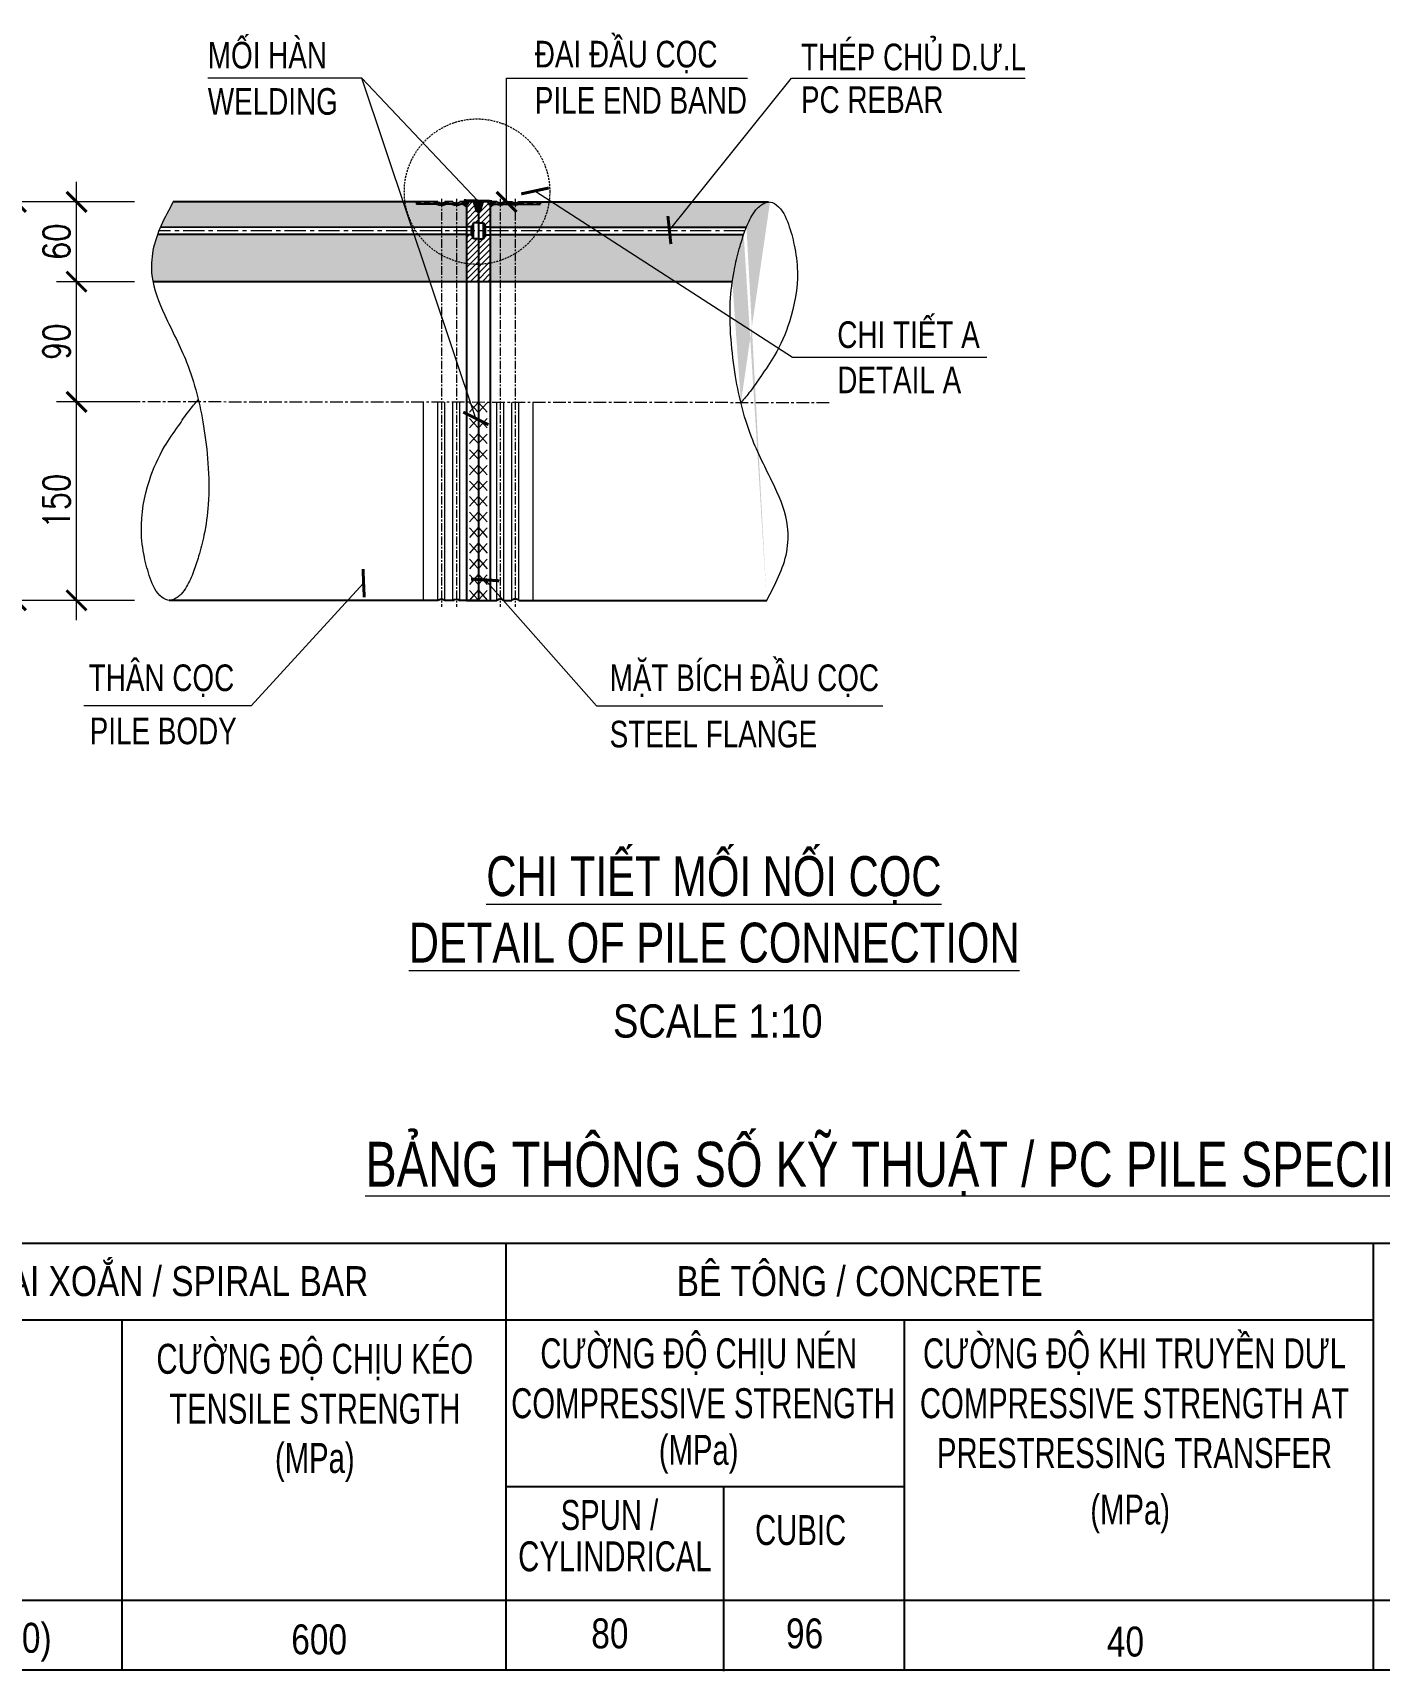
# Model space of a CAD drawing. Header units: millimetres. Extents: x -1359830 to -1240265, y -705366 to -618243.
# Drawn here: x -1288795 to -1280697, y -640224 to -630370 of the extents above; entities that cross this region are included whole.
import ezdxf
from ezdxf.enums import TextEntityAlignment as Align

# ---------------------------------------------------------------- set-up
doc = ezdxf.new("R2010")
doc.units = ezdxf.units.MM
doc.header["$MEASUREMENT"] = 0
doc.header["$PDMODE"] = 3
doc.header["$PDSIZE"] = 50
doc.linetypes.add('CENTER', pattern=[50.79999999999998, 31.75, -6.349999999999998, 6.349999999999998, -6.349999999999998])
doc.linetypes.add('HIDDENX2', pattern=[0.75, 0.5, -0.25])
for name, color, linetype, lineweight in [('1.NET BAO-F', 3, 'Continuous', 25), ('10.CAT-F', 6, 'Continuous', 50), ('4.DIM-F', 1, 'Continuous', 15), ('5.HATCH-F', 8, 'Continuous', 5), ('6.NET TRUC-F', 5, 'CENTER', 15), ('7.TEXT-F', 4, 'Continuous', 20), ('7.TEXT-F @ 10', 4, 'Continuous', 20), ('7.TEXT-F @ 60', 4, 'Continuous', 20), ('8.KHUAT-F', 9, 'HIDDENX2', 18), ('9.NET MANH-F', 9, 'Continuous', 15), ('G-25CO', 7, 'Continuous', 13), ('KC-NET THUONG', 8, 'Continuous', 18), ('S-dims', 8, 'Continuous', 18), ('Tables', 130, 'Continuous', 25)]:
    doc.layers.add(name, color=color, linetype=linetype, lineweight=lineweight)
doc.styles.add('Arial', font='arial.ttf')
doc.styles.add('GHD Standard Arial', font='ARIALN.TTF')
doc.styles.add('Vnsimli', font='vnsimli.shx', dxfattribs={"width": 0.8})
doc.dimstyles.new('D1-10', dxfattribs={"dimscale": 10, "dimtxt": 2, "dimasz": 1.5, "dimexe": 1.5, "dimexo": 0, "dimgap": 0.5, "dimtad": 1, "dimdec": 0, "dimzin": 0, "dimdsep": 46, "dimtxsty": 'Vnsimli', "dimblk": 'ARCHTICK', "dimcen": 1, "dimdle": 1.5, "dimclrd": 256, "dimclre": 256, "dimclrt": 2, "dimadec": 0, "dimazin": 0, "dimtfac": 1, "dimtdec": 0, "dimtix": 1, "dimtmove": 2, "dimatfit": 2, "dimldrblk": 'ARCHTICK', "dimfxl": 1, "dimtolj": 1, "dimtzin": 0, "dimlwd": -1, "dimlwe": -1, "dimarcsym": 0})
doc.dimstyles.new('D1-15', dxfattribs={"dimscale": 15, "dimtxt": 2, "dimasz": 1, "dimexe": 1.5, "dimexo": 0, "dimgap": 0.5, "dimtad": 1, "dimdec": 0, "dimzin": 0, "dimdsep": 46, "dimtxsty": 'Vnsimli', "dimblk": 'ARCHTICK', "dimcen": 1, "dimdle": 1.5, "dimclrd": 256, "dimclre": 256, "dimclrt": 2, "dimadec": 0, "dimazin": 0, "dimtfac": 1, "dimtdec": 0, "dimtix": 1, "dimtmove": 2, "dimatfit": 2, "dimldrblk": 'ARCHTICK', "dimfxl": 1, "dimtolj": 1, "dimtzin": 0, "dimlwd": -1, "dimlwe": -1, "dimarcsym": 0})
pattern_1 = [(45, (-1312083.451486353, -610629.2649440498), (-3.535975847670979, 3.535975847670979), []), (45, (-1312082.272827228, -610629.2649440498), (-3.535975847670979, 3.535975847670979), []), (45, (-1312081.094168103, -610629.2649440498), (-3.535975847670979, 3.535975847670979), []), (45, (-1312079.915506353, -610629.2649440498), (-3.535975847670979, 3.535975847670979), [])]

# ---------------------------------------------------------------- blocks, each defined once
blk = doc.blocks.new('GHD_G_2121')
at = {"layer": '10.CAT-F', "style": 'GHD Standard Arial'}
for tag, p in [('GHD_TITLE_001', (-51.13233287858117, 18.33333333333333)), ('GHD_TITLE_002', (-51.51091405184174, 9.999999999999996))]:
    blk.add_attdef(tag, p, '', height=5, dxfattribs=at)
at = {"layer": 'G-25CO', "style": 'GHD Standard Arial', "flags": 8}
blk.add_attdef('GHD_SCALE_TITLE', text='', height=2.5, dxfattribs=at).set_placement((-1.818989403545856e-12, -2.967153758746463), align=Align.MIDDLE_CENTER)
blk = doc.blocks.new('_ARCHTICK')
at = {"layer": 'KC-NET THUONG', "color": 0, "linetype": 'ByBlock', "const_width": 0.15}
blk.add_lwpolyline([(-0.5, -0.5), (0.5, 0.5)], dxfattribs=at)
blk = doc.blocks.new('*D42')
at = {"layer": '4.DIM-F', "transparency": 16777216}
for p, q in [((-1310963.398634948, -623507.7545746743), (-1310963.398634948, -623328.5553510238)), ((-1310919.763046832, -623343.5553510238), (-1310978.398634948, -623343.5553510238)), ((-1310919.763046832, -623492.7545746743), (-1310978.398634948, -623492.7545746743))]:
    blk.add_line(p, q, dxfattribs=at)
at = {"layer": 'DEFPOINTS', "color": 0, "transparency": 16777216}
for p in [(-1310963.398634948, -623343.5553510238), (-1310919.763046832, -623343.5553510238), (-1310919.763046832, -623492.7545746743)]:
    blk.add_point(p, dxfattribs=at)
at = {"layer": '4.DIM-F', "transparency": 16777216, "xscale": 15, "yscale": 15, "zscale": 15}
for p, rotation in [((-1310963.398634948, -623343.5553510238), 90), ((-1310963.398634948, -623492.7545746743), 270)]:
    blk.add_blockref('_ARCHTICK', p, dxfattribs=dict(at, rotation=rotation))
at = {"layer": '4.DIM-F', "color": 2, "transparency": 16777216, "insert": (-1310978.398634948, -623418.1549628485), "char_height": 20, "attachment_point": 5, "rotation": 90, "style": 'Vnsimli'}
blk.add_mtext('\\A1;150', dxfattribs=at)
blk = doc.blocks.new('*D43')
at = {"layer": '4.DIM-F', "transparency": 16777216}
for p, q in [((-1310963.398634948, -623358.5550643719), (-1310963.398634948, -623238.2245554862)), ((-1310919.763046832, -623253.2245554862), (-1310978.398634948, -623253.2245554862)), ((-1310919.763046832, -623343.5550643719), (-1310978.398634948, -623343.5550643719))]:
    blk.add_line(p, q, dxfattribs=at)
at = {"layer": 'DEFPOINTS', "color": 0, "transparency": 16777216}
for p in [(-1310963.398634948, -623253.2245554862), (-1310919.763046832, -623253.2245554862), (-1310919.763046832, -623343.5550643719)]:
    blk.add_point(p, dxfattribs=at)
at = {"layer": '4.DIM-F', "transparency": 16777216, "xscale": 15, "yscale": 15, "zscale": 15}
for p, rotation in [((-1310963.398634948, -623253.2245554862), 90), ((-1310963.398634948, -623343.5550643719), 270)]:
    blk.add_blockref('_ARCHTICK', p, dxfattribs=dict(at, rotation=rotation))
at = {"layer": '4.DIM-F', "color": 2, "transparency": 16777216, "insert": (-1310978.398634948, -623298.3898099285), "char_height": 20, "attachment_point": 5, "rotation": 90, "style": 'Vnsimli'}
blk.add_mtext('\\A1;90', dxfattribs=at)
blk = doc.blocks.new('*D44')
at = {"layer": '4.DIM-F', "transparency": 16777216}
for p, q in [((-1310963.398634948, -623268.2245554862), (-1310963.398634948, -623178.2245539699)), ((-1310919.763046832, -623193.2245539699), (-1310978.398634948, -623193.2245539699)), ((-1310919.763046832, -623253.2245554862), (-1310978.398634948, -623253.2245554862))]:
    blk.add_line(p, q, dxfattribs=at)
at = {"layer": 'DEFPOINTS', "color": 0, "transparency": 16777216}
for p in [(-1310963.398634948, -623193.2245539699), (-1310919.763046832, -623193.2245539699), (-1310919.763046832, -623253.2245554862)]:
    blk.add_point(p, dxfattribs=at)
at = {"layer": '4.DIM-F', "transparency": 16777216, "xscale": 15, "yscale": 15, "zscale": 15}
for p, rotation in [((-1310963.398634948, -623193.2245539699), 90), ((-1310963.398634948, -623253.2245554862), 270)]:
    blk.add_blockref('_ARCHTICK', p, dxfattribs=dict(at, rotation=rotation))
at = {"layer": '4.DIM-F', "color": 2, "transparency": 16777216, "insert": (-1310978.398634948, -623223.2245547274), "char_height": 20, "attachment_point": 5, "rotation": 90, "style": 'Vnsimli'}
blk.add_mtext('\\A1;60', dxfattribs=at)
blk = doc.blocks.new('*D45')
at = {"layer": '4.DIM-F', "transparency": 16777216}
for p, q in [((-1311008.925391347, -623507.7545746743), (-1311008.925391347, -623178.2245539699)), ((-1310919.763046832, -623193.2245539699), (-1311023.925391347, -623193.2245539699)), ((-1310919.763046832, -623492.7545746743), (-1311023.925391347, -623492.7545746743))]:
    blk.add_line(p, q, dxfattribs=at)
at = {"layer": 'DEFPOINTS', "color": 0, "transparency": 16777216}
for p in [(-1311008.925391347, -623193.2245539699), (-1310919.763046832, -623193.2245539699), (-1310919.763046832, -623492.7545746743)]:
    blk.add_point(p, dxfattribs=at)
at = {"layer": '4.DIM-F', "transparency": 16777216, "xscale": 15, "yscale": 15, "zscale": 15}
for p, rotation in [((-1311008.925391347, -623193.2245539699), 90), ((-1311008.925391347, -623492.7545746743), 270)]:
    blk.add_blockref('_ARCHTICK', p, dxfattribs=dict(at, rotation=rotation))
at = {"layer": '4.DIM-F', "color": 2, "transparency": 16777216, "insert": (-1311023.925391347, -623342.9895643216), "char_height": 20, "attachment_point": 5, "rotation": 90, "style": 'Vnsimli'}
blk.add_mtext('\\A1;300', dxfattribs=at)
blk = doc.blocks.new('11')
at = {"layer": '5.HATCH-F'}
for p, q in [((25439.14156154697, -16946.3939588512), (25445.78087045543, -16953.35552194759)), ((25445.70851796187, -16946.17701466484), (25439.21391404056, -16953.57246613395)), ((25452.47258814462, -16946.3939588512), (25445.83327923616, -16953.35552194759)), ((25445.90563172972, -16946.17701466484), (25452.40023565103, -16953.57246613395)), ((25439.14156154697, -16958.1551588512), (25445.78087045543, -16965.11672194759)), ((25445.70851796187, -16957.93821466484), (25439.21391404056, -16965.33366613395)), ((25452.47258814462, -16958.1551588512), (25445.83327923616, -16965.11672194759)), ((25445.90563172972, -16957.93821466484), (25452.40023565103, -16965.33366613395)), ((25439.14156154697, -16969.91635885119), (25445.78087045543, -16976.87792194759)), ((25445.70851796187, -16969.69941466484), (25439.21391404056, -16977.09486613395)), ((25452.47258814462, -16969.91635885119), (25445.83327923616, -16976.87792194759)), ((25445.90563172972, -16969.69941466484), (25452.40023565103, -16977.09486613395)), ((25439.14156154697, -16981.6775588512), (25445.78087045543, -16988.63912194759)), ((25445.70851796187, -16981.46061466484), (25439.21391404056, -16988.85606613395)), ((25452.47258814462, -16981.6775588512), (25445.83327923616, -16988.63912194759)), ((25445.90563172972, -16981.46061466484), (25452.40023565103, -16988.85606613395)), ((25439.14156154697, -16993.4387588512), (25445.78087045543, -17000.40032194759)), ((25445.70851796187, -16993.22181466484), (25439.21391404056, -17000.61726613395)), ((25452.47258814462, -16993.4387588512), (25445.83327923616, -17000.40032194759)), ((25445.90563172972, -16993.22181466484), (25452.40023565103, -17000.61726613395)), ((25439.14156154697, -17005.1999588512), (25445.78087045543, -17012.16152194759)), ((25445.70851796187, -17004.98301466484), (25439.21391404056, -17012.37846613395)), ((25452.47258814462, -17005.1999588512), (25445.83327923616, -17012.16152194759)), ((25445.90563172972, -17004.98301466484), (25452.40023565103, -17012.37846613395)), ((25439.14156154697, -17016.9611588512), (25445.78087045543, -17023.92272194759)), ((25445.70851796187, -17016.74421466484), (25439.21391404056, -17024.13966613395)), ((25452.47258814462, -17016.9611588512), (25445.83327923616, -17023.92272194759)), ((25445.90563172972, -17016.74421466484), (25452.40023565103, -17024.13966613395)), ((25439.14156154697, -17028.7223588512), (25445.78087045543, -17035.68392194759)), ((25445.70851796187, -17028.50541466484), (25439.21391404056, -17035.90086613395)), ((25452.47258814462, -17028.7223588512), (25445.83327923616, -17035.68392194759)), ((25445.90563172972, -17028.50541466484), (25452.40023565103, -17035.90086613395)), ((25439.14156154697, -17040.4835588512), (25445.78087045543, -17047.44512194759)), ((25445.70851796187, -17040.26661466484), (25439.21391404056, -17047.66206613395)), ((25452.47258814462, -17040.4835588512), (25445.83327923616, -17047.44512194759)), ((25445.90563172972, -17040.26661466484), (25452.40023565103, -17047.66206613395)), ((25439.14156154697, -17052.2447588512), (25445.78087045543, -17059.20632194759)), ((25445.70851796187, -17052.02781466484), (25439.21391404056, -17059.42326613395)), ((25452.47258814462, -17052.2447588512), (25445.83327923616, -17059.20632194759)), ((25445.90563172972, -17052.02781466484), (25452.40023565103, -17059.42326613395)), ((25439.14156154697, -17064.0059588512), (25445.78087045543, -17070.96752194759)), ((25445.70851796187, -17063.78901466484), (25439.21391404056, -17071.18446613395)), ((25452.47258814462, -17064.0059588512), (25445.83327923616, -17070.96752194759)), ((25445.90563172972, -17063.78901466484), (25452.40023565103, -17071.18446613395)), ((25439.14156154697, -17075.76715885119), (25445.78087045543, -17082.72872194759)), ((25445.70851796187, -17075.55021466484), (25439.21391404056, -17082.94566613395)), ((25452.47258814462, -17075.76715885119), (25445.83327923616, -17082.72872194759)), ((25445.90563172972, -17075.55021466484), (25452.40023565103, -17082.94566613395)), ((25439.14156154697, -17087.5283588512), (25445.78087045543, -17094.48992194759)), ((25445.70851796187, -17087.31141466484), (25439.21391404056, -17094.70686613395)), ((25452.47258814462, -17087.5283588512), (25445.83327923616, -17094.48992194759)), ((25445.90563172972, -17087.31141466484), (25452.40023565103, -17094.70686613395))]:
    blk.add_line(p, q, dxfattribs=at)
blk = doc.blocks.new('18')
at = {"layer": '5.HATCH-F'}
h = blk.add_hatch(dxfattribs=at)
h.set_pattern_fill('AR-CONC', color=256, scale=0.1, style=0)
h.set_pattern_definition([(49.99999999999999, (-1338269.812005542, -606397.8246909514), (18.2184668996004, -1.593908553890309), [1.905, -20.955]), (355, (-1338269.812005542, -606397.8246909514), (-3.524282597566699, 19.105664288218), [1.524, -16.764]), (100.451, (-1338268.293805543, -606397.9575159515), (14.69425016659592, 17.51166878202919), [1.619, -17.809]), (46.18420000000001, (-1338269.812005542, -606392.7446909514), (27.10790408921299, -4.204232793272715), [2.8575, -31.4325]), (96.63559999999998, (-1338267.553015542, -606393.0950409514), (23.74042344662372, 24.74255558900492), [2.428499999999994, -26.71349999999995]), (351.1840000000001, (-1338269.812005542, -606392.7446909514), (23.74046058139339, 24.74251178605977), [2.286, -25.146]), (21, (-1338267.272005542, -606394.0146909514), (15.16148798353833, -10.22655185167625), [1.905, -20.955]), (326.0000000000001, (-1338267.272005542, -606394.0146909514), (6.180202834764708, 18.41879661223193), [1.524, -16.764]), (71.4514, (-1338266.008555542, -606394.8669009515), (21.34164907701245, 8.192285771605745), [1.619, -17.809]), (37.50000000000001, (-1338269.812005542, -606397.8246909514), (0.3088603250591817, 8.455503887315311), [0, -16.5608, 0, -17.018, 0, -16.8275]), (7.499999999999999, (-1338269.812005542, -606397.8246909514), (6.681966251030575, 10.01805748181195), [0, -9.7028, 0, -16.1798, 0, -6.413500000000001]), (327.5, (-1338275.476205542, -606397.8246909514), (13.55905951668714, -0.5728743992673458), [0, -6.350000000000001, 0, -19.812, 0, -26.289]), (317.5, (-1338278.016205542, -606397.8246909514), (14.81291813860181, 2.542649103333302), [0, -8.255, 0, -13.1572, 0, -18.669])])
edge = h.paths.add_edge_path(flags=17)
edge.add_line((-1310633.553812903, -623217.6370539698), (-1310633.553812903, -623253.2340565802))
edge.add_line((-1310633.553812903, -623253.2340565802), (-1310470.353403308, -623253.2245601496))
edge.add_spline(control_points=[(-1310463.898717896, -623344.1253063239), (-1310461.548755836, -623341.3825858657), (-1310456.1788424, -623335.1151776833), (-1310448.232404309, -623322.9816595494), (-1310436.426167288, -623306.6247488637), (-1310425.244553532, -623280.4013468969), (-1310419.93100387, -623251.6140013245), (-1310423.163228543, -623226.6906617628), (-1310427.890187428, -623209.6899791188), (-1310433.40163711, -623196.9894401666), (-1310441.704001911, -623192.7601295148), (-1310445.655885732, -623193.7358797817), (-1310448.545736183, -623195.2440126506), (-1310452.331839298, -623198.5094873391), (-1310456.775901404, -623205.0590279527), (-1310461.010209598, -623214.79390601), (-1310465.101889456, -623227.8406792325), (-1310469.28239982, -623244.546893895), (-1310472.628881067, -623267.9128063266), (-1310471.88228259, -623295.503107619), (-1310467.493079536, -623331.4759632826), (-1310458.05905135, -623369.7938757843), (-1310439.097992553, -623404.8865903317), (-1310427.543687985, -623432.9742519001), (-1310428.900844929, -623463.5348444292), (-1310438.237564205, -623480.9701516211), (-1310444.548198636, -623492.7545746741)], knot_values=[0, 0, 0, 0, 10.82419593218795, 24.7344398340218, 43.46602708349714, 71.2037698160453, 109.60507642193, 129.6055090653985, 145.8832661074306, 162.9991700438374, 169.2837421444965, 171.1020740897935, 175.0096681335698, 178.9722083269775, 185.9788923257232, 198.5184568346662, 210.7079512916662, 226.9716345957781, 250.1477084097784, 281.2769965843305, 309.3942747359148, 358.9765305856951, 398.1258423370801, 429.334848549147, 448.2650377382884, 487.7422863217934, 487.7422863217934, 487.7422863217934, 487.7422863217934], degree=3, periodic=0)
edge.add_line((-1310461.81350942, -623217.6370539698), (-1310633.553812903, -623217.6370539698))
edge = h.paths.add_edge_path(flags=17)
edge.add_spline(control_points=[(-1310463.898717896, -623344.1253063239), (-1310461.548755836, -623341.3825858657), (-1310456.1788424, -623335.1151776833), (-1310448.232404309, -623322.9816595494), (-1310436.426167288, -623306.6247488637), (-1310425.244553532, -623280.4013468969), (-1310419.93100387, -623251.6140013245), (-1310423.163228543, -623226.6906617628), (-1310427.890187428, -623209.6899791188), (-1310433.40163711, -623196.9894401666), (-1310441.704001911, -623192.7601295148), (-1310445.655885732, -623193.7358797817), (-1310448.545736183, -623195.2440126506), (-1310452.331839298, -623198.5094873391), (-1310456.775901404, -623205.0590279527), (-1310461.010209598, -623214.79390601), (-1310465.101889456, -623227.8406792325), (-1310469.28239982, -623244.546893895), (-1310472.628881067, -623267.9128063266), (-1310471.88228259, -623295.503107619), (-1310467.493079536, -623331.4759632826), (-1310458.05905135, -623369.7938757843), (-1310439.097992553, -623404.8865903317), (-1310427.543687985, -623432.9742519001), (-1310428.900844929, -623463.5348444292), (-1310438.237564205, -623480.9701516211), (-1310444.548198636, -623492.7545746741)], knot_values=[0, 0, 0, 0, 10.82419593218795, 24.7344398340218, 43.46602708349714, 71.2037698160453, 109.60507642193, 129.6055090653985, 145.8832661074306, 162.9991700438374, 169.2837421444965, 171.1020740897935, 175.0096681335698, 178.9722083269775, 185.9788923257232, 198.5184568346662, 210.7079512916662, 226.9716345957781, 250.1477084097784, 281.2769965843305, 309.3942747359148, 358.9765305856951, 398.1258423370801, 429.334848549147, 448.2650377382884, 487.7422863217934, 487.7422863217934, 487.7422863217934, 487.7422863217934], degree=3, periodic=0)
edge.add_line((-1310459.736761318, -623212.3120539697), (-1310633.553812903, -623212.3120539697))
edge.add_line((-1310633.553812903, -623212.3120539697), (-1310633.553812903, -623195.7718312355))
edge.add_ellipse((-1310633.521021412, -623191.6052610149), major_axis=(4.81944444653104, 2.950961145557941e-16), ratio=0.8645533141010042, start_angle=269.6101566193556, end_angle=309.7151372432446)
edge.add_line((-1310630.441535855, -623194.8103892213), (-1310614.87119408, -623194.8103892213))
edge.add_line((-1310614.87119408, -623194.8103892213), (-1310614.87119408, -623193.2245539697))
edge.add_line((-1310614.87119408, -623193.2245539697), (-1310442.036858908, -623193.2245539697))
edge = h.paths.add_edge_path()
edge.add_ellipse((-1310633.521021412, -623191.6052610149), major_axis=(4.81944444653104, 2.950961145557941e-16), ratio=0.8645533141010042, start_angle=230.2848627567554, end_angle=269.61015661935556, ccw=False)
edge.add_line((-1310636.600506969, -623194.8103892213), (-1310641.724327346, -623194.8103892213))
edge.add_ellipse((-1310644.803812903, -623191.6052610149), major_axis=(4.81944444653104, 2.950961145557941e-16), ratio=0.8645533141010042, start_angle=270.000000000692, end_angle=309.71513724324467, ccw=False)
edge.add_line((-1310644.803812903, -623196.334306285), (-1310644.803812903, -623212.3120539697))
edge.add_line((-1310644.803812903, -623212.3120539697), (-1310633.553812903, -623212.3120539697))
edge.add_line((-1310633.553812903, -623212.3120539697), (-1310633.553812903, -623195.7718312355))
edge = h.paths.add_edge_path()
edge.add_ellipse((-1310644.803812903, -623191.6052610149), major_axis=(4.81944444653104, 2.950961145557941e-16), ratio=0.8645533141010042, start_angle=230.2848627567554, end_angle=270.000000000692, ccw=False)
edge.add_line((-1310647.88329846, -623194.8103892213), (-1310649.669938225, -623194.8103892213))
edge.add_line((-1310649.669938225, -623194.8103892213), (-1310652.303812903, -623196.9483737858))
edge.add_line((-1310652.303812903, -623196.9483737858), (-1310652.303812903, -623212.3120539697))
edge.add_line((-1310652.303812903, -623212.3120539697), (-1310644.803812903, -623212.3120539697))
edge.add_line((-1310644.803812903, -623212.3120539697), (-1310644.803812903, -623195.7719276833))
h.paths.add_polyline_path([(-1310633.553812903, -623217.6370539698), (-1310644.803812903, -623217.6370539698), (-1310644.803812903, -623253.2347112038), (-1310633.553812903, -623253.2340565802)])
h.paths.add_polyline_path([(-1310652.303812903, -623253.2351476196), (-1310644.803812903, -623253.2347112038), (-1310644.803812903, -623217.6370539698), (-1310652.303812903, -623217.6370539698)])
h.paths.add_polyline_path([(-1310670.303812903, -623217.6370539698), (-1310677.803812903, -623217.6378728962), (-1310677.803812903, -623253.2366314331), (-1310670.303812903, -623253.2361950174)])
h.paths.add_polyline_path([(-1310677.803812903, -623217.6378728962), (-1310689.053812903, -623217.6391012857), (-1310689.053812903, -623253.2372860567), (-1310677.803812903, -623253.2366314331)])
edge = h.paths.add_edge_path()
edge.add_ellipse((-1310677.803812903, -623191.6052610149), major_axis=(-4.81944444653104, 2.950961145557941e-16), ratio=0.8645533141010042, start_angle=50.28486275675539, end_angle=90, ccw=False)
edge.add_line((-1310680.88329846, -623194.8103892213), (-1310686.007118837, -623194.8103892213))
edge.add_ellipse((-1310689.086604394, -623191.6052610149), major_axis=(-4.81944444653104, 2.950961145557941e-16), ratio=0.8645533141010042, start_angle=90.38984338133639, end_angle=129.7151372432447, ccw=False)
edge.add_line((-1310689.053812903, -623196.324033327), (-1310689.053812903, -623212.3141196094))
edge.add_line((-1310689.053812903, -623212.3141196093), (-1310677.803812903, -623212.3128802255))
edge.add_line((-1310677.803812903, -623212.3128802256), (-1310677.803812903, -623195.7719276833))
edge = h.paths.add_edge_path()
edge.add_line((-1310670.303812903, -623196.9483737858), (-1310672.937687582, -623194.8103892213))
edge.add_line((-1310672.937687582, -623194.8103892213), (-1310674.724327346, -623194.8103892213))
edge.add_ellipse((-1310677.803812903, -623191.6052610149), major_axis=(-4.81944444653104, 2.950961145557941e-16), ratio=0.8645533141010042, start_angle=90, end_angle=129.7151372432447, ccw=False)
edge.add_line((-1310677.803812903, -623196.334306285), (-1310677.803812903, -623212.3128802256))
edge.add_line((-1310677.803812903, -623212.3128802256), (-1310670.303812903, -623212.3120539697))
edge.add_line((-1310670.303812903, -623212.3120539697), (-1310670.303812903, -623196.9483737858))
edge = h.paths.add_edge_path()
edge.add_line((-1310689.053812903, -623212.3141196093), (-1310689.053812903, -623195.7718312354))
edge.add_ellipse((-1310689.086604394, -623191.6052610149), major_axis=(-4.81944444653104, 2.950961145557941e-16), ratio=0.8645533141010042, start_angle=50.28486275675539, end_angle=90.38984338133639, ccw=False)
edge.add_line((-1310692.166089951, -623194.8103892213), (-1310707.736431727, -623194.8103892213))
edge.add_line((-1310707.736431727, -623194.8103892213), (-1310707.736431727, -623193.2245539697))
edge.add_line((-1310707.736431727, -623193.2245539697), (-1310890.731616482, -623193.2499156038))
edge.add_spline(control_points=[(-1310890.731616482, -623193.2499156039), (-1310894.134810983, -623199.5535605558), (-1310897.538005484, -623205.8572055078), (-1310900.34756817, -623212.3373973027)], knot_values=[0, 0, 0, 0, 21.1554391361395, 21.1554391361395, 21.1554391361395, 21.1554391361395], degree=3, periodic=0)
edge.add_line((-1310900.34756817, -623212.3373973027), (-1310689.053812903, -623212.3141196093))
edge = h.paths.add_edge_path()
edge.add_spline(control_points=[(-1310902.494404475, -623217.6624069042), (-1310903.946451581, -623221.5786013358), (-1310906.916488077, -623231.5895897221), (-1310907.506848131, -623243.9385409332), (-1310906.279529164, -623251.7110264271), (-1310905.979025107, -623253.2499086674)], knot_values=[26.90376333734942, 26.90376333734942, 26.90376333734942, 26.90376333734942, 39.4772485834913, 58.40743777263042, 63.12171666198368, 63.12171666198368, 63.12171666198368, 63.12171666198368], degree=3, periodic=0)
edge.add_line((-1310905.979025107, -623253.2499086674), (-1310689.053812903, -623253.2372860567))
edge.add_line((-1310689.053812903, -623253.2372860567), (-1310689.053812903, -623217.6391012857))
edge.add_line((-1310689.053812903, -623217.6391012857), (-1310902.494404475, -623217.6624069042))
at = {"layer": '5.HATCH-F', "ltscale": 2}
h = blk.add_hatch(dxfattribs=at)
h.set_pattern_fill('ANSI34', color=256, scale=0.2625, style=0)
h.set_pattern_definition(pattern_1)
edge = h.paths.add_edge_path()
edge.add_ellipse((-1310677.803812903, -623192.1448068104), major_axis=(-3.119679615516005, 8.83727001672478e-16), ratio=0.6543254028665155, start_angle=31.934839962069987, end_angle=148.06516003793, ccw=False)
edge.add_line((-1310680.45132964, -623193.2245539697), (-1310686.439087657, -623193.2245539697))
edge.add_ellipse((-1310689.086604394, -623190.9809642253), major_axis=(3.707264958839759, 1.050175194332899e-15), ratio=0.8645533141062522, start_angle=224.4270040158861, end_angle=315.5729959841139, ccw=False)
edge.add_line((-1310691.734121131, -623193.2245539697), (-1310707.736431727, -623193.2245539697))
edge.add_line((-1310707.736431727, -623193.2245539697), (-1310707.736431727, -623194.8103892213))
edge.add_line((-1310707.736431727, -623194.8103892213), (-1310692.166089951, -623194.8103892213))
edge.add_ellipse((-1310689.086604394, -623191.6052610149), major_axis=(-4.81944444653104, 2.950961145557941e-16), ratio=0.8645533141010042, start_angle=50.28486275675532, end_angle=129.7151372432446)
edge.add_line((-1310686.007118837, -623194.8103892213), (-1310680.88329846, -623194.8103892213))
edge.add_ellipse((-1310677.803812903, -623192.9209582127), major_axis=(-4.112253616571691, 4.396619637691508e-11), ratio=0.6932863914426296, start_angle=41.5086269427163, end_angle=138.4913730590509)
edge.add_line((-1310674.724327346, -623194.8103892213), (-1310669.019758473, -623194.8103892213))
edge.add_line((-1310669.019758473, -623194.8103892213), (-1310669.024501554, -623193.2064216855))
edge.add_line((-1310669.024501554, -623193.2064216855), (-1310675.156296166, -623193.2245539698))
at = {"layer": '5.HATCH-F'}
h = blk.add_hatch(color=256, dxfattribs=at)
h.paths.add_polyline_path([(-1310670.303812903, -623194.8103892213), (-1310672.937687582, -623194.8103892213), (-1310670.303812903, -623196.9483737858)])
h.paths.add_polyline_path([(-1310649.669938225, -623194.8103892213), (-1310652.303812903, -623194.8103892213), (-1310652.303812903, -623196.9483737858)])
h = blk.add_hatch(dxfattribs=at)
h.set_pattern_fill('ANSI31', color=256, style=0)
h.set_pattern_definition([(45, (-1335957.796366681, -606397.8246909514), (-2.245064030267288, 2.245064030267288), [])])
h.paths.add_polyline_path([(-1310652.303812903, -623194.8103892213), (-1310652.37119408, -623194.8103892213), (-1310653.587867333, -623194.8103892213), (-1310653.583177871, -623193.2245539697), (-1310657.930649493, -623193.2245539697), (-1310660.180649493, -623200.7245539697), (-1310661.303812903, -623200.7245539697), (-1310661.303812903, -623209.0120539698), (-1310657.553812903, -623209.0120539698), (-1310656.053812903, -623212.0120539698), (-1310652.303812903, -623212.0120539698)])
h.paths.add_polyline_path([(-1310661.303812903, -623200.7245539697), (-1310662.426976313, -623200.7245539697), (-1310664.676976313, -623193.2245539697), (-1310669.024447935, -623193.2245539697), (-1310669.019758473, -623194.8103892213), (-1310670.236431727, -623194.8103892213), (-1310670.303812903, -623194.8103892213), (-1310670.303812903, -623212.0120539698), (-1310666.553812903, -623212.0120539698), (-1310665.053812903, -623209.0120539698), (-1310661.303812903, -623209.0120539698)])
h.paths.add_polyline_path([(-1310652.303812903, -623217.9370539697), (-1310656.053812903, -623217.9370539697), (-1310657.553812903, -623220.9370539697), (-1310661.303812903, -623220.9370539697), (-1310661.303812903, -623253.224555486), (-1310652.303812903, -623253.224555486)])
h.paths.add_polyline_path([(-1310661.303812903, -623220.9370539697), (-1310665.053812903, -623220.9370539697), (-1310666.553812903, -623217.9370539697), (-1310670.303812903, -623217.9370539697), (-1310670.303812903, -623253.224555486), (-1310661.303812903, -623253.224555486)])
h = blk.add_hatch(color=256, dxfattribs=at)
h.paths.add_polyline_path([(-1310657.930649493, -623193.2245539697, 0.1021735062834987), (-1310661.303812903, -623192.5279863381), (-1310661.303812903, -623200.7245539697), (-1310660.180649493, -623200.7245539697)])
h.paths.add_polyline_path([(-1310661.303812903, -623192.5279863381, 0.1021735062834257), (-1310664.676976313, -623193.2245539697), (-1310662.426976313, -623200.7245539697), (-1310661.303812903, -623200.7245539697)])
at = {"layer": '5.HATCH-F', "ltscale": 2}
h = blk.add_hatch(dxfattribs=at)
h.set_pattern_fill('ANSI34', color=256, scale=0.2625, style=0)
h.set_pattern_definition(pattern_1)
edge = h.paths.add_edge_path()
edge.add_ellipse((-1310644.803812903, -623192.1448068104), major_axis=(3.119679615516005, 8.83727001672478e-16), ratio=0.6543254028665155, start_angle=211.93483996207, end_angle=328.06516003793)
edge.add_line((-1310642.156296166, -623193.2245539697), (-1310636.168538149, -623193.2245539697))
edge.add_ellipse((-1310633.521021412, -623190.9809642253), major_axis=(-3.707264958839759, 1.050175194332899e-15), ratio=0.8645533141062522, start_angle=44.42700401588612, end_angle=135.5729959841139)
edge.add_line((-1310630.873504675, -623193.2245539697), (-1310614.87119408, -623193.2245539697))
edge.add_line((-1310614.87119408, -623193.2245539697), (-1310614.87119408, -623194.8103892213))
edge.add_line((-1310614.87119408, -623194.8103892213), (-1310630.441535855, -623194.8103892213))
edge.add_ellipse((-1310633.521021412, -623191.6052610149), major_axis=(4.81944444653104, 2.950961145557941e-16), ratio=0.8645533141010042, start_angle=230.2848627567554, end_angle=309.71513724324467, ccw=False)
edge.add_line((-1310636.60050697, -623194.8103892213), (-1310641.724327346, -623194.8103892213))
edge.add_ellipse((-1310644.803812903, -623192.9209582127), major_axis=(4.112253616571691, 4.396619637691508e-11), ratio=0.6932863914426296, start_angle=221.5086269409429, end_angle=318.4913730572774, ccw=False)
edge.add_line((-1310647.88329846, -623194.8103892213), (-1310653.587867333, -623194.8103892213))
edge.add_line((-1310653.587867333, -623194.8103892213), (-1310653.583124253, -623193.2064216855))
edge.add_line((-1310653.583124253, -623193.2064216855), (-1310647.45132964, -623193.2245539698))
at = {"layer": '1.NET BAO-F', "ltscale": 10}
for p, q in [((-1310707.736431727, -623193.2245539697), (-1310890.731616482, -623193.2499156039)), ((-1310707.736431727, -623193.2245539697), (-1310707.736431727, -623194.8103892213)), ((-1310691.734121131, -623193.2245539697), (-1310707.736431727, -623193.2245539697)), ((-1310692.166089951, -623194.8103892213), (-1310707.736431727, -623194.8103892213)), ((-1310680.45132964, -623193.2245539697), (-1310686.439087657, -623193.2245539697)), ((-1310680.88329846, -623194.8103892213), (-1310686.007118837, -623194.8103892213)), ((-1310664.676976313, -623193.2245539697), (-1310675.156296166, -623193.2245539697)), ((-1310670.236431727, -623194.8103892213), (-1310674.724327346, -623194.8103892213)), ((-1310672.937687582, -623194.8103892213), (-1310670.303812903, -623196.9483737858)), ((-1310670.303812903, -623194.8103892213), (-1310670.303812903, -623492.7545746741)), ((-1310669.019758473, -623194.8103892213), (-1310670.236431727, -623194.8103892213)), ((-1310669.019758473, -623194.8103892213), (-1310669.024447935, -623193.2245539697)), ((-1310662.426976313, -623200.7245539697), (-1310664.676976313, -623193.2245539697)), ((-1310660.180649493, -623200.7245539697), (-1310662.426976313, -623200.7245539697)), ((-1310661.303812903, -623200.7245539697), (-1310661.303812903, -623492.7545746741)), ((-1310657.930649493, -623193.2245539697), (-1310660.180649493, -623200.7245539697)), ((-1310647.45132964, -623193.2245539697), (-1310657.930649493, -623193.2245539697)), ((-1310653.587867333, -623194.8103892213), (-1310653.583177871, -623193.2245539697)), ((-1310653.587867333, -623194.8103892213), (-1310652.37119408, -623194.8103892213)), ((-1310652.37119408, -623194.8103892213), (-1310647.88329846, -623194.8103892213)), ((-1310649.669938225, -623194.8103892213), (-1310652.303812903, -623196.9483737858)), ((-1310652.303812903, -623194.8103892213), (-1310652.303812903, -623492.7545746741)), ((-1310642.156296166, -623193.2245539697), (-1310636.168538149, -623193.2245539697)), ((-1310641.724327346, -623194.8103892213), (-1310636.60050697, -623194.8103892213)), ((-1310630.873504675, -623193.2245539697), (-1310614.87119408, -623193.2245539697)), ((-1310630.441535855, -623194.8103892213), (-1310614.87119408, -623194.8103892213)), ((-1310614.87119408, -623193.2245539697), (-1310614.87119408, -623194.8103892213)), ((-1310614.87119408, -623193.2245539697), (-1310443.173482411, -623193.2245539697)), ((-1310670.303812903, -623212.3120539697), (-1310900.34756817, -623212.3373973027)), ((-1310666.553812903, -623212.0120539698), (-1310670.303812903, -623212.0120539698)), ((-1310665.053812903, -623209.0120539698), (-1310666.553812903, -623212.0120539698)), ((-1310666.553812903, -623217.9370539697), (-1310666.553812903, -623212.0120539698)), ((-1310661.303812903, -623209.0120539698), (-1310665.053812903, -623209.0120539698)), ((-1310665.053812903, -623220.9370539697), (-1310665.053812903, -623209.0120539698)), ((-1310661.303812903, -623209.0120539698), (-1310657.553812903, -623209.0120539698)), ((-1310657.553812903, -623220.9370539697), (-1310657.553812903, -623209.0120539698)), ((-1310657.553812903, -623209.0120539698), (-1310656.053812903, -623212.0120539698)), ((-1310656.053812903, -623212.0120539698), (-1310652.303812903, -623212.0120539698)), ((-1310656.053812903, -623217.9370539697), (-1310656.053812903, -623212.0120539698)), ((-1310652.303812903, -623212.3120539697), (-1310459.811075159, -623212.3120539697)), ((-1310670.303812903, -623217.6370539698), (-1310902.494404475, -623217.6624069042)), ((-1310666.553812903, -623217.9370539697), (-1310670.303812903, -623217.9370539697)), ((-1310666.553812903, -623217.9370539697), (-1310665.053812903, -623220.9370539697)), ((-1310661.303812903, -623220.9370539697), (-1310665.053812903, -623220.9370539697)), ((-1310661.303812903, -623220.9370539697), (-1310657.553812903, -623220.9370539697)), ((-1310656.053812903, -623217.9370539697), (-1310657.553812903, -623220.9370539697)), ((-1310656.053812903, -623217.9370539697), (-1310652.303812903, -623217.9370539697)), ((-1310652.303812903, -623217.6370539698), (-1310461.799213938, -623217.6370539698)), ((-1310470.396561018, -623253.2245626609), (-1310905.979025107, -623253.2499086674)), ((-1310691.704574567, -623492.7545746741), (-1310893.824954734, -623492.7800123125)), ((-1310680.396547944, -623492.7545746741), (-1310686.429946503, -623492.7545746741)), ((-1310661.303812903, -623492.7545746741), (-1310675.210838246, -623492.7545746741)), ((-1310661.303812903, -623492.7545746741), (-1310647.396787561, -623492.7545746741)), ((-1310642.211077862, -623492.7545746741), (-1310636.177679303, -623492.7545746741)), ((-1310630.90305124, -623492.7545746741), (-1310444.548198636, -623492.7545746741))]:
    blk.add_line(p, q, dxfattribs=at)
at = {"layer": '1.NET BAO-F', "ltscale": 30}
blk.add_line((-1310670.303812903, -623492.7545746741), (-1310652.303812903, -623492.7545746741), dxfattribs=at)
at = {"layer": '1.NET BAO-F', "ltscale": 10}
blk.add_lwpolyline([(-1310657.930649493, -623193.2245539697, 0.2065027829655732), (-1310664.676976313, -623193.2245539697)], format="xyb", dxfattribs=at)
for centre, major_axis, ratio, start_param, end_param in [((-1310689.086604394, -623191.6052610149), (-4.81944444653104, 2.950961145557941e-16), 0.8645533141010042, 0.8776364190188533, 2.26395623457094), ((-1310689.086604394, -623190.9809642253), (3.707264958839759, 1.050175194332898e-15), 0.8645533141062522, 3.916990150463748, 5.507787810305631), ((-1310677.803812903, -623191.6052610149), (-4.81944444653104, 2.950961145557941e-16), 0.8645533141010042, 0.8776364190188533, 2.26395623457094), ((-1310677.803812903, -623190.9809642253), (3.707264958839759, 1.050175194332898e-15), 0.8645533141062522, 3.916990150463748, 5.507787810305631), ((-1310644.806557017, -623495.0453829402), (3.707243649724989, 0.01256967010813935), 0.8645533141055267, 0.7923173764333615, 2.341431798141802), ((-1310633.542945753, -623495.007128063), (3.707243649774432, 0.01256966990468281), 0.8645533140942117, 0.7753974969082216, 2.358351677786679)]:
    blk.add_ellipse(centre, major_axis=major_axis, ratio=ratio, start_param=start_param, end_param=end_param, dxfattribs=at)
at = {"layer": '1.NET BAO-F', "ltscale": 10, "extrusion": (0, 0, -1)}
for centre, major_axis, ratio, start_param, end_param in [((-1310644.803812903, -623191.6052610149), (4.81944444653104, 2.950961145557941e-16), 0.8645533141010042, 0.8776364190188533, 2.26395623457094), ((-1310644.803812903, -623190.9809642253), (-3.707264958839759, 1.050175194332898e-15), 0.8645533141062522, 3.916990150463748, 5.507787810305631), ((-1310633.521021412, -623191.6052610149), (4.81944444653104, 2.950961145557941e-16), 0.8645533141010042, 0.8776364190188533, 2.26395623457094), ((-1310633.521021412, -623190.9809642253), (-3.707264958839759, 1.050175194332898e-15), 0.8645533141062522, 3.916990150463748, 5.507787810305631), ((-1310689.064680053, -623495.007128063), (-3.707243649774432, 0.01256966990468281), 0.8645533140942117, 0.7753974969082216, 2.358351677786679), ((-1310677.801068789, -623495.0453829402), (-3.707243649724989, 0.01256967010813935), 0.8645533141055267, 0.7923173764333615, 2.341431798141802)]:
    blk.add_ellipse(centre, major_axis=major_axis, ratio=ratio, start_param=start_param, end_param=end_param, dxfattribs=at)
at = {"layer": '5.HATCH-F'}
for points in [[(-1310890.731616482, -623193.2499156039), (-1310905.925904773, -623229.6859795931), (-1310906.704828503, -623248.6001367396), (-1310897.100645084, -623278.2946097878), (-1310880.614838136, -623313.8035773858), (-1310867.903253433, -623361.7286825967), (-1310864.602075477, -623389.651496831), (-1310864.358021664, -623420.7798282991), (-1310867.631244017, -623443.7235946172), (-1310871.585610474, -623459.4992207708), (-1310875.378524185, -623471.0835887163), (-1310880.670021364, -623482.4519982657), (-1310884.816071694, -623488.1003508859), (-1310887.843765383, -623490.6566755347), (-1310891.343402451, -623492.3950171592), (-1310893.121896544, -623492.7735535842), (-1310898.999203397, -623490.5479950842), (-1310908.02292264, -623476.0040389998), (-1310912.362161891, -623460.3153049193), (-1310914.671715572, -623440.4486678682), (-1310908.525033384, -623402.5424856928), (-1310897.234778773, -623377.2064930594), (-1310886.81226255, -623361.6423189256), (-1310878.800907766, -623350.2707280105), (-1310871.885143525, -623341.9439385606)], [(-1310444.548198636, -623492.7545746741), (-1310429.477536004, -623456.2672031112), (-1310428.762746162, -623437.3505137016), (-1310438.467554994, -623407.6887748066), (-1310455.07366214, -623372.235907277), (-1310467.94766628, -623324.3541768095), (-1310471.343498979, -623296.4427158852), (-1310471.693093577, -623265.3153908175), (-1310468.497682043, -623242.360658352), (-1310464.596826376, -623226.5717153957), (-1310460.843211854, -623214.9745539697), (-1310455.59029026, -623203.5882686756), (-1310451.463414788, -623197.9258911276), (-1310448.44440585, -623195.3593156233), (-1310444.950682834, -623193.6091182935), (-1310443.173482411, -623193.2245539697), (-1310437.28866347, -623195.4301723703), (-1310428.215684074, -623209.9434494788), (-1310423.823276316, -623225.6173809706), (-1310421.446377069, -623245.4760731705), (-1310427.464501091, -623283.4028781018), (-1310438.668787837, -623308.7770052869), (-1310449.03847303, -623324.376428029), (-1310457.011225809, -623335.7751164861), (-1310463.898717896, -623344.1253063239)]]:
    blk.add_spline(points, degree=3, dxfattribs=at)
at = {"layer": '6.NET TRUC-F', "linetype": 'CENTER', "ltscale": 0.2}
for p, q in [((-1310689.053812903, -623190.789123696), (-1310689.053812903, -623497.6506830633)), ((-1310677.803812903, -623190.789123696), (-1310677.803812903, -623497.6506830633)), ((-1310644.803812903, -623190.789123696), (-1310644.803812903, -623497.6506830633)), ((-1310633.553812903, -623190.789123696), (-1310633.553812903, -623497.6506830633))]:
    blk.add_line(p, q, dxfattribs=at)
at = {"layer": '6.NET TRUC-F', "linetype": 'CENTER', "ltscale": 0.5}
blk.add_line((-1310460.843211854, -623214.9745539697), (-1310901.462809044, -623214.9999084926), dxfattribs=at)
at = {"layer": '6.NET TRUC-F', "linetype": 'CENTER', "ltscale": 0.3}
blk.add_line((-1310397.454790794, -623344.2379474012), (-1310928.956872143, -623343.5350347796), dxfattribs=at)
blk.add_line((-1310397.454790794, -623344.2379474012), (-1310928.956872143, -623343.5350347796), dxfattribs=at)
at = {"layer": '8.KHUAT-F', "ltscale": 3}
blk.add_circle((-1310662.298373467, -623185.5041843234), 54.65626261182479, dxfattribs=at)
at = {"layer": '9.NET MANH-F', "ltscale": 10}
for p, q in [((-1310702.553812903, -623492.7545746741), (-1310702.553812903, -623343.8228283465)), ((-1310691.704574567, -623492.7545746741), (-1310691.704574567, -623343.8228283465)), ((-1310686.429946503, -623492.7545746741), (-1310686.429946503, -623343.8317703194)), ((-1310680.396547944, -623492.7545746741), (-1310680.396547944, -623343.8419986208)), ((-1310675.210838246, -623492.7545746741), (-1310675.210838246, -623343.850789852)), ((-1310647.39678756, -623492.7545746741), (-1310647.39678756, -623343.8979424628)), ((-1310642.211077862, -623492.7545746741), (-1310642.211077862, -623343.906733694)), ((-1310636.177679303, -623492.7545746741), (-1310636.177679303, -623343.9169619955)), ((-1310630.90305124, -623492.7545746741), (-1310630.903051239, -623343.9259039683)), ((-1310620.053812903, -623492.7545746741), (-1310620.053812903, -623343.8228283465))]:
    blk.add_line(p, q, dxfattribs=at)
at = {"layer": '1.NET BAO-F'}
blk.add_blockref('11', (-1336107.109936015, -606397.8246909514), dxfattribs=at)
at = {"layer": '7.TEXT-F @ 10'}
ref = blk.add_blockref('GHD_G_2121', (-1310484.032626206, -623805.0577683502), dxfattribs=dict(at, xscale=10, yscale=10, zscale=10))
ref.add_attrib('GHD_TITLE_001', '%%UCHI TIẾT MỐI NỐI CỌC', (-1310655.32270124, -623715.0577683502), dxfattribs={"layer": '7.TEXT-F', "height": 30, "style": 'Arial', "width": 0.75})
ref.add_attrib('GHD_SCALE_TITLE', 'SCALE 1:10', dxfattribs={"layer": 'G-25CO', "height": 25, "style": 'GHD Standard Arial'}).set_placement((-1310481.305990404, -623808.9498672863), align=Align.MIDDLE_CENTER)
ref.add_attrib('GHD_TITLE_002', '%%UDETAIL OF PILE CONNECTION', (-1310713.621643941, -623765.0577683502), dxfattribs={"layer": '7.TEXT-F', "height": 30, "style": 'Arial', "width": 0.75})
at = {"layer": '7.TEXT-F', "style": 'Arial', "width": 0.75}
for s, p in [('MỐI HÀN', (-1310864.704038079, -623092.9251713182)), ('ĐAI ĐẦU CỌC', (-1310618.879613072, -623092.1167422752)), ('THÉP CHỦ D.Ư.L', (-1310418.769466654, -623094.272258176)), ('PC REBAR', (-1310418.769466654, -623126.3216287105)), ('WELDING ', (-1310864.704038079, -623127.6687155683)), ('PILE END BAND', (-1310618.879613072, -623126.8466439603)), ('CHI TIẾT A', (-1310391.446918937, -623303.0103660258)), ('DETAIL A', (-1310391.446918937, -623337.0203841545)), ('THÂN CỌC', (-1310954.243250401, -623560.9433565376)), ('MẶT BÍCH ĐẦU CỌC', (-1310562.600554434, -623560.9433565376)), ('PILE BODY', (-1310953.514588497, -623600.8813548193)), ('STEEL FLANGE', (-1310562.600554434, -623603.2721891961))]:
    blk.add_text(s, height=20, dxfattribs=at).set_placement(p)
at = {"layer": '4.DIM-F'}
for base, p1, p2, picture, middle in [((-1311008.925391347, -623193.2245539699), (-1310919.763046832, -623492.7545746741), (-1310919.763046832, -623193.2245539697), '*D45', (-1311023.925391347, -623342.9895643216)), ((-1310963.398634948, -623193.2245539699), (-1310919.763046832, -623253.224555486), (-1310919.763046832, -623193.2245539697), '*D44', (-1310978.398634948, -623223.2245547274)), ((-1310963.398634948, -623253.2245554862), (-1310919.763046832, -623343.5550643717), (-1310919.763046832, -623253.224555486), '*D43', (-1310978.398634948, -623298.3898099285))]:
    dim = blk.add_linear_dim(base=base, p1=p1, p2=p2, angle=90, dimstyle='D1-10', dxfattribs=at)
    dim.commit()
    dim.dimension.update_dxf_attribs({"geometry": picture, "text_midpoint": middle})
dim = blk.add_linear_dim(base=(-1310963.398634948, -623343.5553510238), p1=(-1310919.763046832, -623492.7545746741), p2=(-1310919.763046832, -623343.5553510236), angle=90, text='150', dimstyle='D1-10', dxfattribs=at)
dim.commit()
dim.dimension.update_dxf_attribs({"geometry": '*D42', "text_midpoint": (-1310978.398634948, -623418.1549628485)})
for points in [[(-1310663.177155984, -623356.0112626752), (-1310748.816444988, -623100.2969434432), (-1310864.756710771, -623100.2969434432)], [(-1310661.635329967, -623192.5344418272), (-1310748.816444988, -623100.2969434432), (-1310861.407440362, -623100.2969434432)], [(-1310640.055063819, -623193.2245539697), (-1310640.055063819, -623100.2969434432), (-1310459.04554416, -623100.2969434432)], [(-1310517.687796588, -623214.3773287693), (-1310425.783474275, -623100.2969434432), (-1310250.191424089, -623100.2969434432)], [(-1310618.728649056, -623184.9614747778), (-1310425.212316595, -623310.0221963726), (-1310278.986172923, -623310.0221963726)], [(-1310747.556451154, -623479.8599770201), (-1310832.18784164, -623572.1077728668), (-1310957.795577351, -623572.1077728668)], [(-1310656.234491462, -623477.3568019118), (-1310572.55489698, -623572.1077728668), (-1310357.160493158, -623572.1077728668)]]:
    blk.add_leader(points, dimstyle='D1-15', dxfattribs=at)

msp = doc.modelspace()

# ---------------------------------------------------------------- linework, layer by layer
at = {"layer": 'Tables'}
for p, q in [((-1285950.256204363, -637648.609476872), (-1285950.256204363, -640216.7322850995)), ((-1280733.562290512, -637648.609476872), (-1280733.562290512, -640216.7322850995)), ((-1294863.893863142, -638109.6740602723), (-1280733.562290511, -638109.6740602723)), ((-1288258.970613651, -638109.6740602723), (-1288258.970613652, -640216.7322850995)), ((-1283553.593766965, -638109.6740602723), (-1283553.593766966, -640216.7322850995)), ((-1285950.256204363, -639113.3106364881), (-1283553.593766966, -639113.3106364881)), ((-1284640.397422414, -639113.3106364881), (-1284640.397422414, -640223.9062599688)), ((-1294863.893863143, -639796.8687457127), (-1270200.15979449, -639796.8687457127))]:
    msp.add_line(p, q, dxfattribs=at)
msp.add_lwpolyline([(-1270200.15979449, -640216.7322850995), (-1294863.893863143, -640216.7322850995), (-1294863.893863143, -637648.609476872), (-1297832.881914999, -637648.609476872), (-1297832.881914999, -640216.7322850995), (-1294863.893863143, -640216.7322850995), (-1294863.893863143, -637648.609476872), (-1270200.15979449, -637648.609476872)], close=True, dxfattribs=at)

# ---------------------------------------------------------------- block references
at = {"layer": '7.TEXT-F @ 60'}
ref = msp.add_blockref('GHD_G_2121', (-1282587.48463045, -637894.9261601708), dxfattribs=dict(at, xscale=90, yscale=90, zscale=90))
ref.add_attrib('GHD_TITLE_001', '%%UBẢNG THÔNG SỐ KỸ THUẬT / PC PILE SPECIFICATION TABLE', (-1286795.092065648, -637309.9261601708), dxfattribs={"layer": '7.TEXT-F', "height": 270, "style": 'Arial', "width": 0.75})
at = {"layer": 'S-dims', "xscale": 8, "yscale": 8, "zscale": 8}
msp.add_blockref('18', (9199175.146685753, 4354158.273743385), dxfattribs=at)

# ---------------------------------------------------------------- texts
at = {"layer": '7.TEXT-F', "style": 'Arial'}
for s, width, p in [('THÉP ĐAI XOẮN / SPIRAL BAR', 0.8, (-1288230.454731321, -637877.8267516962)), ('BÊ TÔNG / CONCRETE ', 0.8, (-1283793.760020034, -637877.8267516962)), ('CƯỜNG ĐỘ CHỊU KÉO', 0.7, (-1287098.955282434, -638345.0187386099)), ('CƯỜNG ĐỘ CHỊU NÉN', 0.7, (-1284790.240873145, -638312.0098620771)), ('CƯỜNG ĐỘ KHI TRUYỀN DƯL', 0.7, (-1282168.851569281, -638312.0098620773)), ('TENSILE STRENGTH', 0.7, (-1287098.955282434, -638645.0187386099)), ('COMPRESSIVE STRENGTH', 0.7, (-1284763.959387683, -638612.0098620771)), ('COMPRESSIVE STRENGTH AT', 0.7, (-1282168.851569281, -638612.0098620773)), ('(MPa)', 0.7, (-1284790.240873145, -638892.5283936274)), ('(MPa)', 0.7, (-1287098.955282434, -638941.4564929263)), ('PRESTRESSING TRANSFER', 0.7, (-1282168.851569281, -638912.0098620773)), ('SPUN /', 0.7, (-1285326.789170182, -639284.3026002707)), ('(MPa)', 0.7, (-1282195.133054743, -639251.3918646657)), ('CUBIC', 0.7, (-1284177.060801147, -639374.7402570519)), ('CYLINDRICAL', 0.7, (-1285293.829113114, -639532.8083968629))]:
    msp.add_text(s, height=180, dxfattribs=dict(at, width=width)).set_placement(p, align=Align.MIDDLE_CENTER)
at = {"layer": '7.TEXT-F', "style": 'Arial', "width": 0.8}
for s, p in [('Ø3 (@55-:-110)', (-1290093.28518162, -640112.7168809365)), ('600', (-1287240.598224089, -640122.1742424142)), ('80', (-1285436.179451378, -640086.3784383194)), ('96', (-1284265.084779479, -640086.3784383194)), ('40', (-1282335.117628071, -640135.6240425585))]:
    msp.add_text(s, height=180, dxfattribs=at).set_placement(p)

doc.saveas('drawing.dxf')
